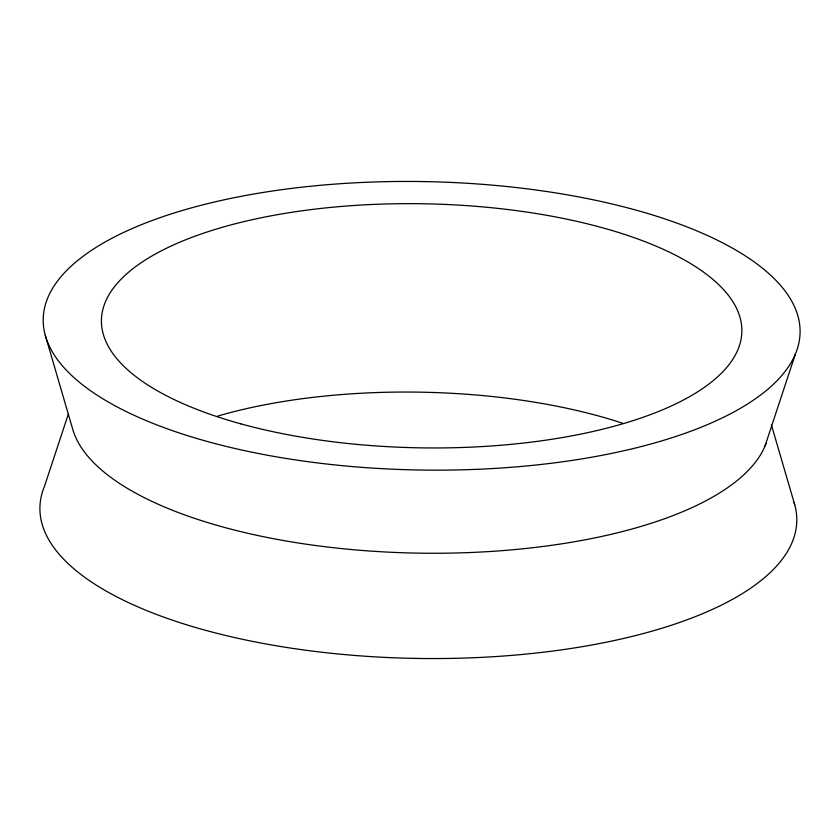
<?xml version="1.0" encoding="UTF-8"?>
<svg xmlns="http://www.w3.org/2000/svg" width="840" height="840" viewBox="0 0 840 840"><rect width="100%" height="100%" fill="white"/><g stroke="black" fill="none" stroke-linecap="round" stroke-linejoin="round"><path stroke-width="1.26" d="M68.376 413.963L44.552 486.098A378.494 144.228 1 0 0 411.464 658.319A378.494 144.228 1 0 0 794.062 502.488M765.051 445.935L795.449 353.903A378.494 144.228 1 0 0 285.905 189.126A378.494 144.228 1 0 0 183.582 434.385A378.494 144.228 1 0 0 795.449 353.903M771.414 424.925L794.714 504.693M45.287 335.307L72.597 428.778A349.377 133.14 1 0 0 414.33 553.056A349.377 133.14 1 0 0 766.028 443.415M217.822 416.042A320.26 122.042 1 0 1 622.534 423.213M241.048 423.906A320.26 122.042 1 0 0 740.953 339.78A320.26 122.042 1 0 0 282.944 213.717A320.26 122.042 1 0 0 241.048 423.906"/></g></svg>
